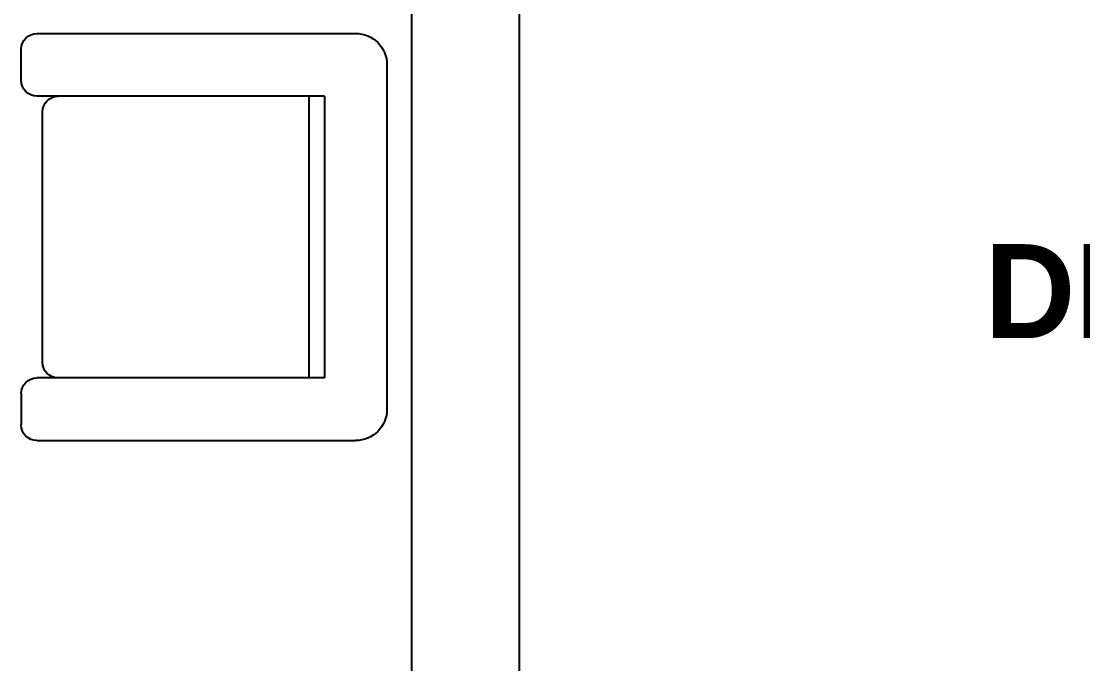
# Model space of a CAD drawing. Header units: inches. Extents: x 484217 to 497210, y -26946 to -21493.
# Drawn here: x 486328.2 to 486417.1, y -26150.4 to -26096.6 of the extents above; entities that cross this region are included whole.
import ezdxf

# ---------------------------------------------------------------- set-up
doc = ezdxf.new("R2010")
doc.units = ezdxf.units.IN
doc.header["$LTSCALE"] = 20
doc.header["$MEASUREMENT"] = 0
doc.layers.add('furniture', color=4, linetype='Continuous')
doc.layers.add('I-WALL-IN', color=3, linetype='Continuous')
doc.layers.add('I-ANNO-TEXT', color=7, linetype='Continuous', lineweight=18)
doc.styles.add('MICRO', font='')
doc.styles.get('MICRO').set_extended_font_data('MicrogrammaSSi', bold=True)

# ---------------------------------------------------------------- blocks, each defined once
blk = doc.blocks.new('CH_13')
for p, q in [((275, 0), (-275, 0)), ((-325, -558.9), (-325, -50)), ((325, -558.9), (325, -50)), ((-225, -100), (-225, -558.9)), ((225, -100), (-225, -100)), ((225, -100), (225, -558.9)), ((225, -125), (-225, -125)), ((-200, -550), (200, -550)), ((-250, -583.9), (-300, -583.9)), ((250, -583.9), (300, -583.9))]:
    blk.add_line(p, q)
for centre, radius, start, end in [((-275, -50), 50, 90, 180), ((275, -50), 50, 0, 90), ((-200, -525), 25, 180, 270), ((200, -525), 25, 270, 0), ((-300, -558.9), 25, 180, 270), ((-250, -558.9), 25, 270, 0), ((250, -558.9), 25, 180, 270), ((300, -558.9), 25, 270, 0)]:
    blk.add_arc(centre, radius, start, end)

msp = doc.modelspace()

# ---------------------------------------------------------------- linework, layer by layer
at = {"layer": 'I-WALL-IN', "elevation": 6.93}
for points in [[(486360.903, -26056.721), (486360.903, -26252.471)], [(486369.903, -26056.721), (486369.903, -26252.471)]]:
    msp.add_lwpolyline(points, dxfattribs=at)

# ---------------------------------------------------------------- block references
at = {"layer": 'furniture', "extrusion": (0, 0, -1), "xscale": 0.05247266525166202, "yscale": 0.05247266525166202, "zscale": -0.05247266525166202, "rotation": 90.00000000000001}
msp.add_blockref('CH_13', (-486358.839, -26114.639), dxfattribs=at)

# ---------------------------------------------------------------- texts
at = {"layer": 'I-ANNO-TEXT', "insert": (486408.899, -26115.232), "char_height": 7.875, "attachment_point": 1, "style": 'MICRO'}
msp.add_mtext_dynamic_manual_height_columns('{\\fBahnschrift Light|b1|i0|c0|p34;DIRECTOR  }', width=7.40993, gutter_width=1.5, heights=[0], dxfattribs=at)

doc.saveas('drawing.dxf')
